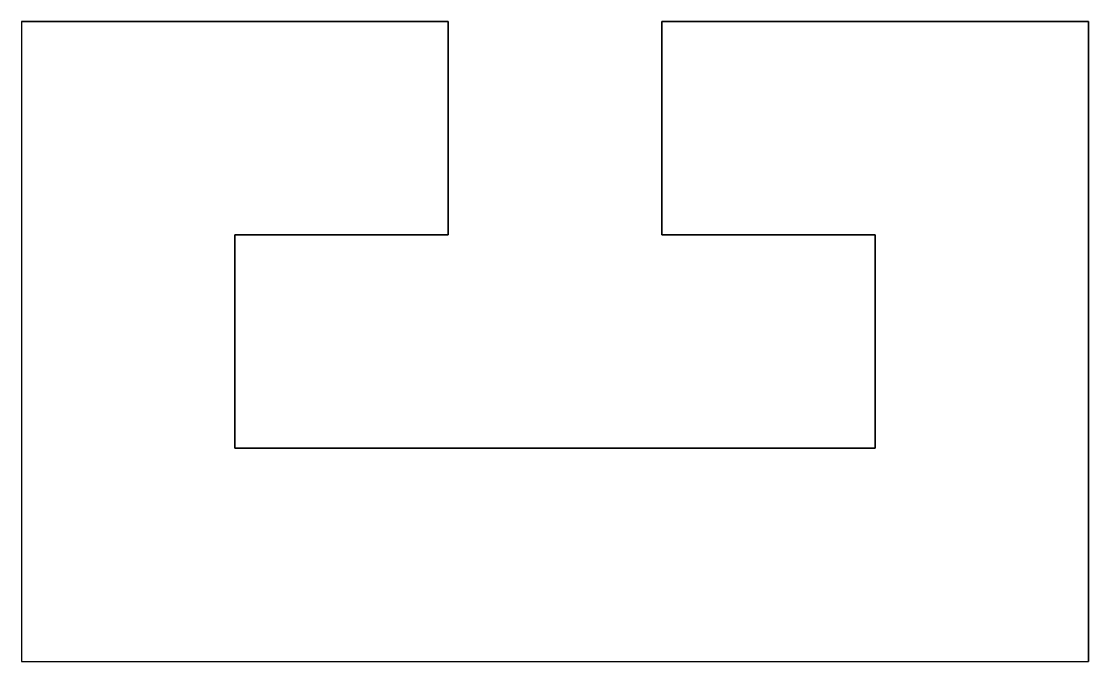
# Model space of a CAD drawing. Extents: x 0 to 5, y 0 to 3.
import ezdxf

# ---------------------------------------------------------------- set-up
doc = ezdxf.new("R2010")
doc.units = 0
doc.layers.get('0').update_dxf_attribs({"linetype": 'CONTINUOUS'})

# ---------------------------------------------------------------- blocks, each defined once
blk = doc.blocks.new('*U5')
at = {"color": 7}
for p, q in [((0, 3, 5), (2, 3, 5)), ((0, 3), (0, 3, 5)), ((0, 3, 5), (0, 0, 5)), ((0, 3), (0, 0)), ((2, 3), (0, 3)), ((2, 2), (2, 3)), ((2, 3), (2, 3, 5)), ((2, 3, 5), (2, 2, 5)), ((3, 3, 5), (5, 3, 5)), ((5, 3), (3, 3)), ((3, 3), (3, 2)), ((3, 3, 5), (3, 3)), ((3, 2, 5), (3, 3, 5)), ((5, 3), (5, 3, 5)), ((5, 3, 5), (5, 0, 5)), ((5, 0), (5, 3)), ((1, 2), (2, 2)), ((2, 2, 5), (1, 2, 5)), ((1, 1), (1, 2)), ((1, 2, 5), (1, 1, 5)), ((1, 2), (1, 2, 5)), ((2, 2), (2, 2, 5)), ((3, 2), (4, 2)), ((4, 2, 5), (3, 2, 5)), ((3, 2, 5), (3, 2)), ((4, 2), (4, 1)), ((4, 1, 5), (4, 2, 5)), ((4, 2), (4, 2, 5)), ((4, 1), (1, 1)), ((1, 1), (1, 1, 5)), ((1, 1, 5), (4, 1, 5)), ((4, 1, 5), (4, 1)), ((0, 0), (0, 0, 5)), ((0, 0, 5), (5, 0, 5)), ((0, 0), (5, 0)), ((5, 0, 5), (5, 0))]:
    blk.add_line(p, q, dxfattribs=at)

msp = doc.modelspace()

# ---------------------------------------------------------------- block references
msp.add_blockref('*U5', (0, 0))

doc.saveas('drawing.dxf')
